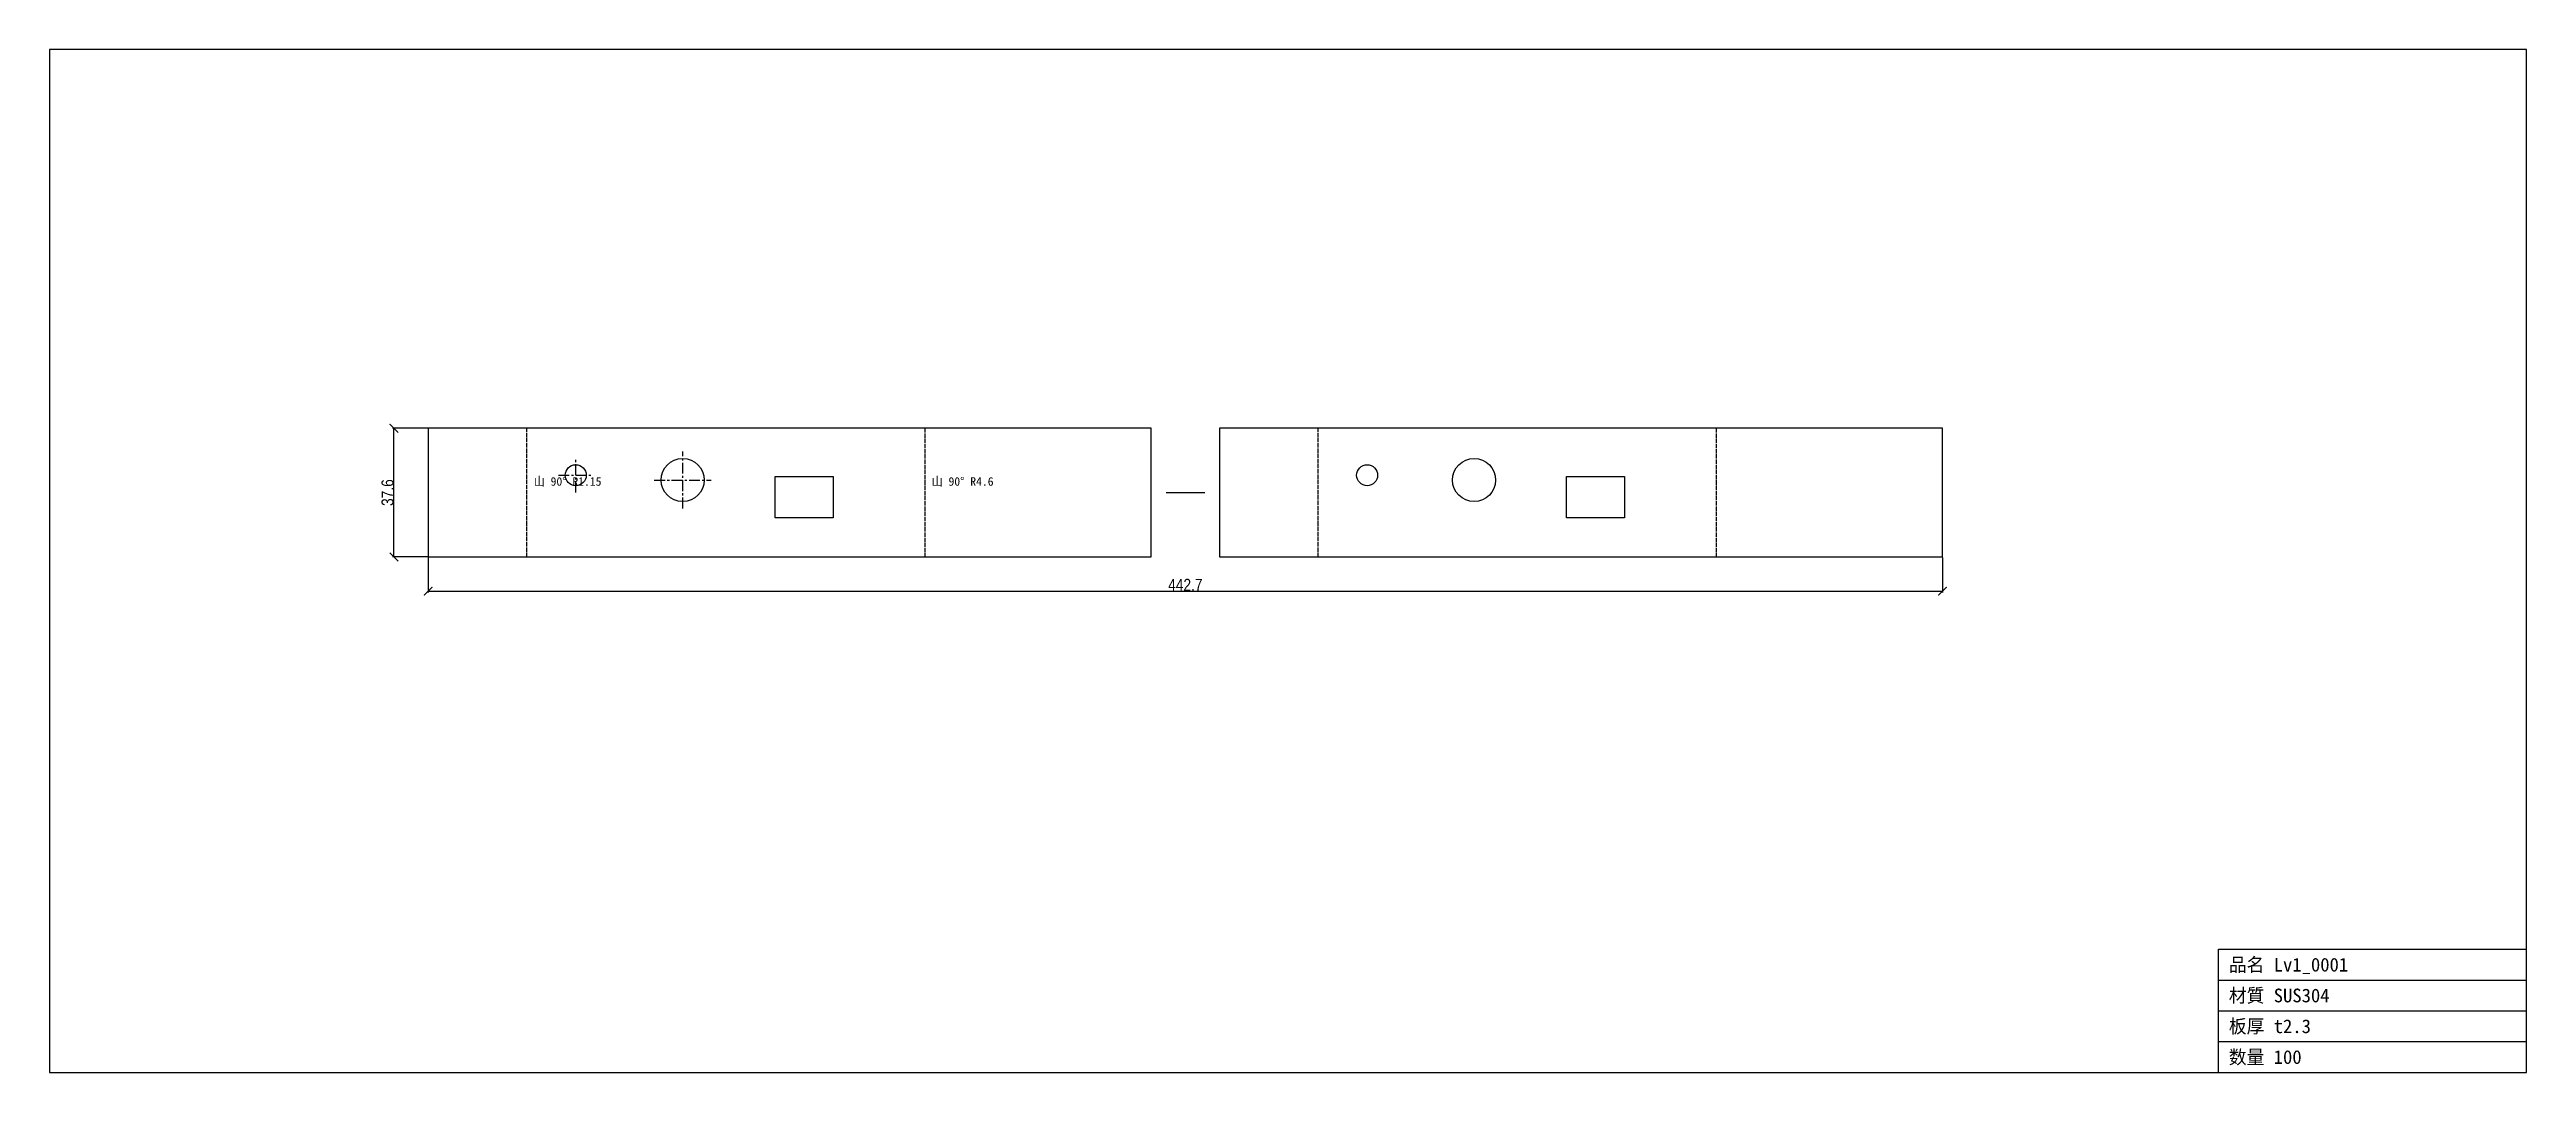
# Model space of a CAD drawing. Header units: millimetres. Extents: x -141 to 583, y -151 to 148.
import ezdxf

# ---------------------------------------------------------------- set-up
doc = ezdxf.new("R2010")
doc.units = ezdxf.units.MM
doc.linetypes.add('CENTER', pattern=[5.08, 3.175, -0.635, 0.635, -0.635])
doc.linetypes.add('DASHED', pattern=[1.524, 1.27, -0.254])
for name, color, linetype in [('ケガキ', 7, 'Continuous'), ('中心線', 7, 'Continuous'), ('図枠', 7, 'Continuous'), ('外形', 7, 'Continuous'), ('寸法', 7, 'Continuous'), ('文字', 7, 'Continuous'), ('曲げ線', 7, 'Continuous')]:
    doc.layers.add(name, color=color, linetype=linetype)
doc.styles.add('OpenSansCondensed-Light', font='OpenSansCondensed-Light.ttf')
doc.dimstyles.new('EZDXF', dxfattribs={"dimtxt": 0.25, "dimasz": 0.175, "dimexe": 0.375, "dimexo": 0.125, "dimgap": 0.1, "dimtad": 1, "dimlfac": 100, "dimzin": 12, "dimdsep": 46, "dimtxsty": 'OpenSansCondensed-Light', "dimblk": 'ARCHTICK', "dimcen": 2.5, "dimazin": 3, "dimtfac": 0.5, "dimtmove": 2, "dimatfit": 3})

# ---------------------------------------------------------------- blocks, each defined once
blk = doc.blocks.new('_ARCHTICK')
at = {"color": 0, "linetype": 'BYBLOCK', "const_width": 0.15}
blk.add_lwpolyline([(-0.5, -0.5), (0.5, 0.5)], dxfattribs=at)

msp = doc.modelspace()

# ---------------------------------------------------------------- linework, layer by layer
at = {"layer": 'ケガキ'}
msp.add_line((185.04, 18.82), (196.33, 18.82), dxfattribs=at)
at = {"layer": '中心線', "color": 1, "linetype": 'CENTER'}
for p, q in [((12.48, 18.82), (12.48, 28.96)), ((43.74, 14.19), (43.74, 30.79)), ((7.41, 23.89), (17.55, 23.89)), ((35.44, 22.49), (52.04, 22.49))]:
    msp.add_line(p, q, dxfattribs=at)
at = {"layer": '図枠'}
for p, q in [((582.69, 148.31), (-141.33, 148.31)), ((-141.33, 148.31), (-141.33, -150.67)), ((582.69, -150.67), (582.69, 148.31)), ((492.69, -150.67), (492.69, -114.67)), ((492.69, -114.67), (582.69, -114.67)), ((492.69, -123.67), (582.69, -123.67)), ((492.69, -132.67), (582.69, -132.67)), ((492.69, -141.67), (582.69, -141.67)), ((-141.33, -150.67), (582.69, -150.67))]:
    msp.add_line(p, q, dxfattribs=at)
at = {"layer": '外形'}
for p, q in [((-30.66, 37.64), (-30.66, 0)), ((180.68, 37.64), (-30.66, 37.64)), ((180.68, 0), (180.68, 37.64)), ((200.68, 37.64), (200.68, 0)), ((412.02, 37.64), (200.68, 37.64)), ((412.02, 0), (412.02, 37.64)), ((70.75, 11.41), (70.75, 23.5)), ((70.75, 23.5), (87.7, 23.5)), ((87.7, 23.5), (87.7, 11.41)), ((302.09, 11.41), (302.09, 23.5)), ((302.09, 23.5), (319.04, 23.5)), ((319.04, 23.5), (319.04, 11.41)), ((87.7, 11.41), (70.75, 11.41)), ((319.04, 11.41), (302.09, 11.41)), ((-30.66, 0), (180.68, 0)), ((200.68, 0), (412.02, 0))]:
    msp.add_line(p, q, dxfattribs=at)
for centre, radius in [((12.48, 23.89), 3.07), ((43.74, 22.49), 6.3), ((243.82, 23.89), 3.07), ((275.08, 22.49), 6.3)]:
    msp.add_circle(centre, radius, dxfattribs=at)
at = {"layer": '曲げ線', "color": 1, "linetype": 'DASHED'}
for p, q in [((-1.81, 0), (-1.81, 37.64)), ((114.5, 37.64), (114.5, 0)), ((229.53, 0), (229.53, 37.64)), ((345.84, 37.64), (345.84, 0))]:
    msp.add_line(p, q, dxfattribs=at)

# ---------------------------------------------------------------- texts
at = {"layer": '文字'}
for s, height, p in [('山 90° R1.15', 2.5, (0.19, 20.82)), ('山 90° R4.6', 2.5, (116.5, 20.82)), ('品名 Lv1_0001', 4, (495.69, -121.17)), ('材質 SUS304', 4, (495.69, -130.17)), ('板厚 t2.3', 4, (495.69, -139.17)), ('数量 100', 4, (495.69, -148.17))]:
    msp.add_text(s, height=height, dxfattribs=at).set_placement(p)

# ---------------------------------------------------------------- dimensions: what is measured, and where the dimension line sits
at = {"layer": '寸法'}
msp.add_linear_dim(base=(-40.66, 0), p1=(-30.66, 0), p2=(-30.66, 37.64), angle=90, dimstyle='EZDXF', override={"dimtxt": 3.5, "dimasz": 2.5, "dimdec": 1, "dimlfac": 1}, dxfattribs=at).render()
msp.add_linear_dim(base=(-30.66, -10), p1=(-30.66, 0), p2=(412.02, 0), dimstyle='EZDXF', override={"dimtxt": 3.5, "dimasz": 2.5, "dimdec": 1, "dimlfac": 1}, dxfattribs=at).render()

doc.saveas('drawing.dxf')
